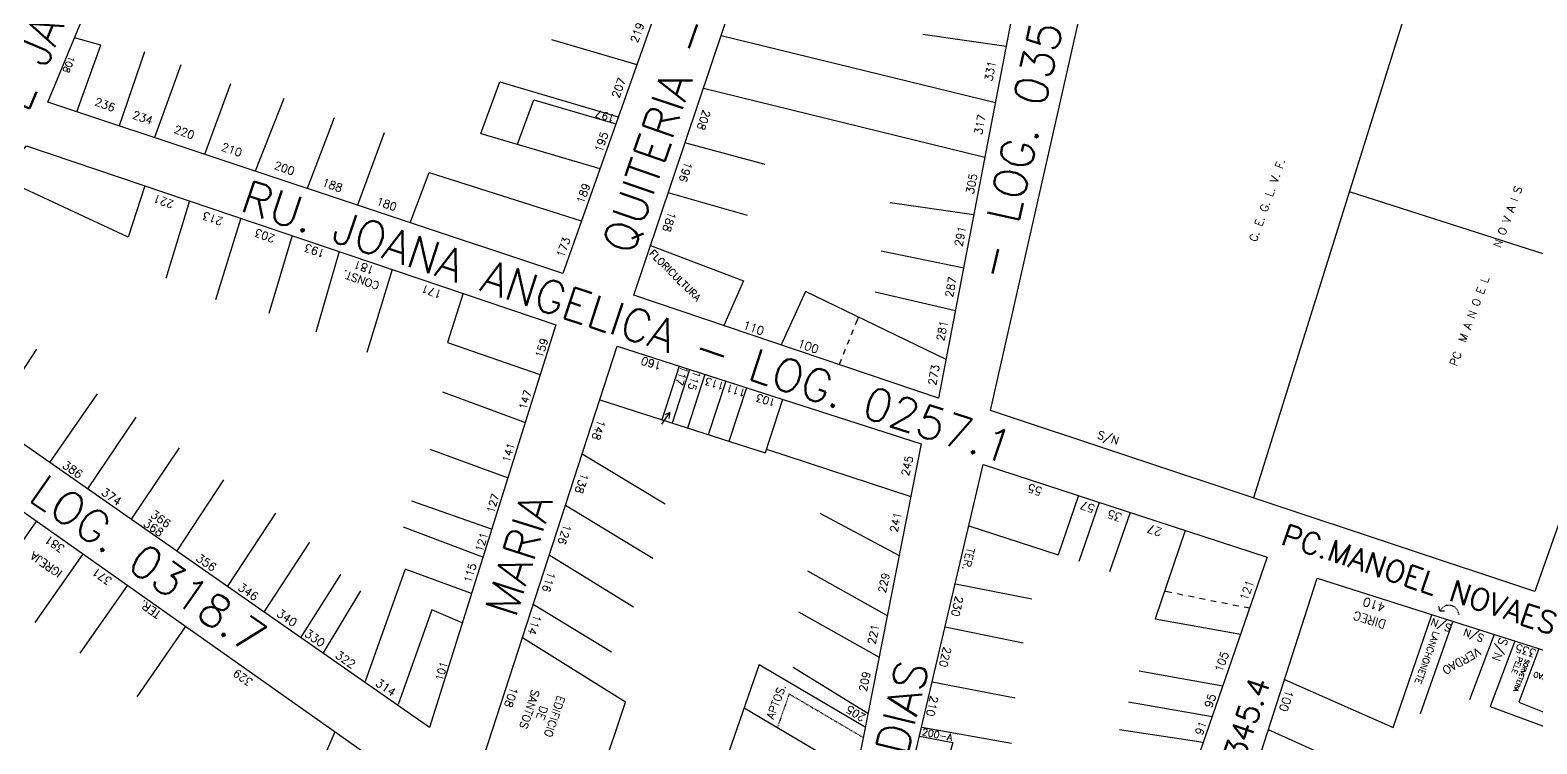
# Model space of a CAD drawing. Extents: x 714896 to 749292, y 8417558 to 8447149.
# Drawn here: x 739396.3 to 739673.9, y 8426448.9 to 8426580.4 of the extents above; entities that cross this region are included whole.
import ezdxf

# ---------------------------------------------------------------- set-up
doc = ezdxf.new("R2010")
doc.units = 0
doc.header["$MEASUREMENT"] = 0
doc.linetypes.add('ACAD_ISO03W100', pattern=[30, 12, -18])
for name, color, linetype in [('LOTE', 7, 'CONTINUOUS'), ('NUM-PORTA', 7, 'CONTINUOUS'), ('QUADRA', 6, 'CONTINUOUS'), ('TEXTO', 7, 'CONTINUOUS'), ('TEXTODERUA', 3, 'CONTINUOUS')]:
    doc.layers.add(name, color=color, linetype=linetype)
doc.styles.add('ROMANS', font='ROMANS.SHX', dxfattribs={"height": 1.5})

msp = doc.modelspace()

# ---------------------------------------------------------------- linework, layer by layer
at = {"layer": 'LOTE', "color": 7}
for p, q in [((739657.11, 8426607.27, 523.28), (739621.71, 8426494.22, 525.73)), ((739409.37, 8426577.59, 532.06), (739404.52, 8426578.98, 532.56)), ((739492.39, 8426578.62, 528.9), (739508.09, 8426574.06, 527.36)), ((739523.64, 8426579.38, 528.39), (739574.17, 8426567.04, 533.14)), ((739560.82, 8426579.65, 530.36), (739576.17, 8426577.42, 533.15)), ((739404.94, 8426565.33, 531.99), (739409.37, 8426577.59, 532.06)), ((739417.41, 8426576.35, 531.66), (739412.72, 8426562.74, 532.04)), ((739424.08, 8426574, 531.46), (739419.23, 8426560.57, 532.05)), ((739433.28, 8426570.5, 531.28), (739428.49, 8426557.49, 532.06)), ((739482.86, 8426570.84, 529.49), (739504.7, 8426564.41, 527.35)), ((739443.09, 8426567.77, 531.08), (739437.79, 8426554.4, 532.07)), ((739489.11, 8426567.54, 529.11), (739504.22, 8426563.09, 527.36)), ((739520.38, 8426569.71, 528.39), (739572.24, 8426556.98, 533.15)), ((739452.38, 8426564.21, 530.94), (739447.41, 8426551.19, 532.06)), ((739461.55, 8426561.48, 530.73), (739456.65, 8426548.12, 532.06)), ((739479.38, 8426561.36, 530.44), (739501.27, 8426554.88, 527.36)), ((739531.73, 8426555.62, 528.47), (739516.98, 8426559.59, 528.39)), ((739466.36, 8426544.89, 532.06), (739469.88, 8426554.17, 530.77)), ((739469.88, 8426554.17, 530.77), (739497.86, 8426545.27, 527.36)), ((739414.43, 8426542.23, 532.95), (739390.67, 8426553.31, 534.04)), ((739417.46, 8426551.69, 532.98), (739414.43, 8426542.23, 532.95)), ((739425.69, 8426548.91, 532.98), (739421.36, 8426534.62, 532.79)), ((739528.51, 8426546.23, 528.11), (739513.89, 8426550.4, 528.39)), ((739554.79, 8426548.63, 529.9), (739570.2, 8426546.39, 533.17)), ((739639.33, 8426550.63, 524.51), (739693.44, 8426533.37, 523.28)), ((739435.14, 8426545.72, 532.98), (739430.48, 8426530.72, 532.61)), ((739444.6, 8426542.53, 532.98), (739440.31, 8426528.17, 532.41)), ((739510.63, 8426540.72, 528.39), (739527.77, 8426534.2, 527.21)), ((739553.1, 8426539.73, 529.52), (739568.33, 8426536.61, 533.18)), ((739453.25, 8426539.61, 532.98), (739449, 8426524.76, 532.16)), ((739463.04, 8426536.3, 532.98), (739458.4, 8426521.02, 531.8)), ((739527.77, 8426534.2, 527.21), (739524.13, 8426526, 525.17)), ((739476.11, 8426531.9, 532.98), (739473.26, 8426522.83, 531.41)), ((739539.16, 8426532.24, 527.65), (739534.69, 8426522.43, 525.17)), ((739565.08, 8426519.74, 533.18), (739539.16, 8426532.24, 527.65)), ((739552.03, 8426532.2, 528.98), (739566.82, 8426528.76, 533.19)), ((739388.95, 8426508.42, 534.04), (739397.58, 8426521.61, 533.28)), ((739473.26, 8426522.83, 531.41), (739490.26, 8426516.96, 527.16)), ((739399.97, 8426500.77, 534.04), (739408.73, 8426513.38, 533.12)), ((739487.48, 8426508.09, 527.16), (739472.37, 8426513.67, 530.7)), ((739406.97, 8426495.9, 534.04), (739415.9, 8426509.08, 532.99)), ((739415.01, 8426490.32, 534.04), (739423.89, 8426503.46, 532.85)), ((739484.3, 8426497.92, 527.16), (739470.04, 8426503.17, 530.37)), ((739513.33, 8426493.06, 525.75), (739498.02, 8426502.28, 525.68)), ((739531.98, 8426503.22, 526.04), (739558.57, 8426494.51, 525.59)), ((739423.43, 8426484.46, 534.04), (739432.06, 8426497.55, 532.67)), ((739481.34, 8426488.47, 527.16), (739466.66, 8426493.62, 530.41)), ((739511.05, 8426483.07, 525.73), (739494.95, 8426492.83, 525.68)), ((739386.88, 8426474.69, 529.64), (739397.47, 8426489.82, 533.01)), ((739432.77, 8426477.98, 534.04), (739441.6, 8426491.4, 532.35)), ((739541.85, 8426491.39, 525.75), (739556.42, 8426483.6, 525.59)), ((739479.73, 8426483.31, 527.16), (739465.14, 8426488.82, 530.49)), ((739609.16, 8426488.25, 523.96), (739603.58, 8426471.98, 523.97)), ((739439.51, 8426473.29, 534.04), (739447.9, 8426486.08, 532.11)), ((739397.3, 8426471.31, 529.56), (739406.07, 8426483.78, 533.01)), ((739507.51, 8426474.09, 525.71), (739491.99, 8426483.71, 525.68)), ((739446.25, 8426468.61, 534.04), (739453.57, 8426480.1, 531.84)), ((739465.46, 8426481.09, 530.37), (739458.04, 8426460.41, 534.04)), ((739477.63, 8426476.6, 527.16), (739465.46, 8426481.09, 530.37)), ((739539.58, 8426480.82, 525.71), (739554.24, 8426472.55, 525.59)), ((739405.55, 8426465.66, 529.56), (739414.33, 8426478.13, 533.01)), ((739450.4, 8426465.72, 534.04), (739457.29, 8426477.14, 531.56)), ((739566.79, 8426478.41, 523.79), (739580.91, 8426475.62, 523.9)), ((739470.36, 8426473.64, 529.3), (739464.14, 8426456.17, 534.04)), ((739475.95, 8426471.23, 527.16), (739470.36, 8426473.64, 529.3)), ((739503.45, 8426465.83, 525.69), (739489.03, 8426474.61, 525.68)), ((739537.88, 8426473.24, 525.69), (739552.73, 8426464.9, 525.59)), ((739416.09, 8426457.58, 529.97), (739424.96, 8426470.49, 533.01)), ((739564.92, 8426470.46, 523.79), (739579.3, 8426467.53, 523.89)), ((739603.58, 8426471.98, 523.97), (739619.36, 8426469.15, 524.07)), ((739647.47, 8426451.95, 524.44), (739654.6, 8426472.72, 523.68)), ((739658.42, 8426471.52, 523.68), (739652.44, 8426454.48, 524.5)), ((739506.05, 8426456.58, 525.68), (739487.03, 8426468.45, 525.68)), ((739666.04, 8426469.1, 523.68), (739661.53, 8426457.01, 524.96)), ((739669.85, 8426467.87, 523.68), (739665.34, 8426455.79, 524.96)), ((739674.28, 8426466.46, 523.68), (739670.58, 8426456.59, 525.16)), ((739530.64, 8426463.57, 525.75), (739516.09, 8426421.7, 525.59)), ((739530.64, 8426463.57, 525.75), (739550.2, 8426452.07, 525.59)), ((739536.89, 8426463.03, 525.67), (739550.69, 8426454.56, 525.59)), ((739616.06, 8426459.58, 524.07), (739600.63, 8426462.3, 523.97)), ((739562.55, 8426460.38, 523.79), (739577.81, 8426457.4, 523.89)), ((739627.45, 8426460.8, 523.74), (739647.47, 8426451.95, 524.44)), ((739498.4, 8426433.89, 525.59), (739506.05, 8426456.58, 525.68)), ((739614.1, 8426453.9, 524.07), (739598.67, 8426456.63, 523.97)), ((739670.58, 8426456.59, 525.16), (739677.37, 8426453.91, 526.5)), ((739527.86, 8426455.57, 525.69), (739548.49, 8426443.37, 525.59)), ((739665.34, 8426455.79, 524.96), (739676.59, 8426451.64, 526.5)), ((739452.49, 8426451.13, 533.01), (739443.32, 8426430.08, 526.69)), ((739560.59, 8426452.03, 523.79), (739577.14, 8426449.05, 523.9)), ((739612.46, 8426449.18, 524.07), (739597.04, 8426451.54, 523.97)), ((739638.91, 8426445.02, 524.32), (739624.46, 8426451.51, 523.74)), ((739560.2, 8426450.37, 523.79), (739566.35, 8426449.19, 523.84)), ((739566.35, 8426449.19, 523.84), (739563.86, 8426440.61, 523.84))]:
    msp.add_line(p, q, dxfattribs=at)
at = {"layer": 'LOTE', "color": 7, "ltscale": 0.1}
for p, q in [((739548.96, 8426527.55, 528.07), (739548.35, 8426526.08, 527.77)), ((739547.22, 8426523.36, 527.06), (739546.85, 8426522.46, 526.77)), ((739547.98, 8426525.18, 527.55), (739547.6, 8426524.27, 527.32)), ((739546.48, 8426521.55, 526.44), (739546.1, 8426520.64, 526.08)), ((739545.73, 8426519.73, 525.66), (739545.36, 8426518.82, 525.17))]:
    msp.add_line(p, q, dxfattribs=at)
at = {"layer": 'LOTE', "color": 7, "ltscale": 0.25}
for p, q in [((739605.34, 8426477.11, 523.97), (739606.68, 8426476.83, 523.98)), ((739607.7, 8426476.62, 523.98), (739608.72, 8426476.4, 523.98)), ((739609.74, 8426476.19, 523.99), (739610.76, 8426475.98, 523.99)), ((739611.78, 8426475.77, 523.99), (739612.8, 8426475.56, 524)), ((739613.83, 8426475.36, 524), (739614.85, 8426475.15, 524.01)), ((739615.88, 8426474.95, 524.02), (739616.91, 8426474.75, 524.02)), ((739617.94, 8426474.55, 524.03), (739618.97, 8426474.36, 524.04)), ((739620, 8426474.18, 524.06), (739621.04, 8426474, 524.07))]:
    msp.add_line(p, q, dxfattribs=at)
at = {"layer": 'LOTE', "color": 7, "linetype": 'ACAD_ISO03W100', "ltscale": 0.005}
for q in [(739534.01, 8426451.94, 525.71), (739549.81, 8426450.11, 525.59)]:
    msp.add_line((739536.17, 8426458.13, 525.74), q, dxfattribs=at)
at = {"layer": 'LOTE', "color": 7, "elevation": 529.49, "flags": 128}
for points in [[(739479.38, 8426561.36), (739482.86, 8426570.84)], [(739486.1, 8426559.37), (739489.11, 8426567.54)]]:
    msp.add_lwpolyline(points, dxfattribs=at)
at = {"layer": 'LOTE', "color": 7, "linetype": 'CONTINUOUS', "flags": 128}
for points in [[(739515.91, 8426518.5), (739512.7, 8426508.62)], [(739517.82, 8426517.88), (739514.61, 8426508.01)], [(739520.67, 8426516.97), (739517.46, 8426507.09)], [(739524.48, 8426515.74), (739521.27, 8426505.87)], [(739528.29, 8426514.52), (739525.08, 8426504.64)], [(739534.95, 8426512.37), (739531.74, 8426502.5)], [(739512.74, 8426507.82), (739514.22, 8426509.96), (739514.22, 8426509.96), (739514.02, 8426508.86)], [(739514.22, 8426509.96), (739513.27, 8426509.52)]]:
    msp.add_lwpolyline(points, dxfattribs=at)
for points, elevation in [([(739501.28, 8426512.3), (739531.74, 8426502.5)], 525.68), ([(739589.49, 8426494.65), (739585.72, 8426483.72)], 523.96), ([(739593.3, 8426493.41), (739589.52, 8426482.49)], 523.96), ([(739598.97, 8426491.56), (739595.2, 8426480.64)], 523.96), ([(739569.29, 8426489.07), (739585.72, 8426483.72)], 523.79)]:
    msp.add_lwpolyline(points, dxfattribs=dict(at, elevation=elevation))
at = {"layer": 'LOTE', "color": 7, "flags": 128}
for points in [[(739656.05, 8426473.41), (739655.88, 8426474.29)], [(739656.05, 8426473.41), (739656.89, 8426473.41)]]:
    msp.add_lwpolyline(points, dxfattribs=at)
at = {"layer": 'LOTE', "color": 7, "linetype": 'ACAD_ISO03W100', "ltscale": 0.001, "flags": 128}
msp.add_lwpolyline([(739659.58, 8426472.7), (739659.4, 8426473.4), (739658.84, 8426474.09), (739658.08, 8426474.43), (739657.26, 8426474.4), (739656.52, 8426474.02), (739656.05, 8426473.41)], dxfattribs=at)
at = {"layer": 'LOTE', "color": 7}
msp.add_arc((739656.05, 8426473.41), 0.000000000815, 128.3746, 0, dxfattribs=at)
at = {"layer": 'QUADRA', "color": 6}
for points in [[(739448.19, 8426684.19), (739536.91, 8426655.21), (739494.46, 8426535.53), (739399.59, 8426567.11), (739448.19, 8426684.19)], [(739547.85, 8426651.37), (739587.9, 8426638.48), (739563.71, 8426512.6), (739507.56, 8426531.59), (739547.85, 8426651.37)], [(739599.57, 8426626.46), (739712.96, 8426588.64), (739673.55, 8426477.01), (739573.25, 8426510.31), (739599.57, 8426626.46)], [(739395.65, 8426559.05), (739493.21, 8426526.12), (739469.92, 8426451.97), (739365.75, 8426524.55), (739395.65, 8426559.05)], [(739504.49, 8426522.17), (739560.47, 8426504.17), (739540.85, 8426404.63), (739479.93, 8426446.63), (739504.49, 8426522.17)], [(739390.28, 8426495.03), (739465.95, 8426441.67), (739437.48, 8426379.64), (739344.3, 8426433.65), (739390.28, 8426495.03)], [(739633.47, 8426479.46), (739680.95, 8426464.34), (739637.95, 8426339.09), (739596.82, 8426365.73), (739633.47, 8426479.46)]]:
    msp.add_lwpolyline(points, close=True, dxfattribs=at)
at = {"layer": 'QUADRA', "color": 6, "linetype": 'CONTINUOUS'}
msp.add_lwpolyline([(739548.12, 8426398.92), (739571.94, 8426500.36), (739624.26, 8426483.33), (739586.29, 8426373.41), (739548.12, 8426398.92)], close=True, dxfattribs=at)

# ---------------------------------------------------------------- texts
at = {"layer": 'NUM-PORTA', "color": 7, "style": 'ROMANS'}
for s, height, rotation, p in [('219', 1.461, 70.608, (739508.26, 8426577.9)), ('108', 1.227, 247.535, (739403.51, 8426575.76)), ('331', 1.46, 79.0869, (739573.57, 8426570.85)), ('207', 1.461, 70.5935, (739504.84, 8426567.73)), ('236', 1.477, 340.4494, (739408.1, 8426566.59)), ('234', 1.479, 340.5472, (739415.06, 8426564.17)), ('197', 1.4, 162.4507, (739504.19, 8426564.68)), ('208', 1.458, 251.5458, (739520.34, 8426565.83)), ('317', 1.46, 79.0884, (739571.68, 8426561.02)), ('220', 1.48, 340.5843, (739422.71, 8426561.51)), ('210', 1.481, 340.6197, (739431.45, 8426558.28)), ('195', 1.461, 70.7268, (739501.67, 8426557.76)), ('200', 1.482, 340.6266, (739441.16, 8426554.87)), ('196', 1.459, 251.5567, (739517.01, 8426556.27)), ('305', 1.46, 79.0848, (739570.14, 8426550.1)), ('188', 1.482, 340.629, (739449.98, 8426551.75)), ('189', 1.461, 70.6777, (739498.33, 8426548.31)), ('221', 1.467, 160.3067, (739422.96, 8426548.87)), ('180', 1.482, 340.6195, (739459.98, 8426548.28)), ('213', 1.467, 160.2927, (739432.01, 8426545.71)), ('188', 1.461, 251.6213, (739514, 8426547.07)), ('203', 1.467, 160.3247, (739441.61, 8426542.55)), ('291', 1.461, 79.119, (739568.06, 8426540.42)), ('193', 1.467, 160.3572, (739450.77, 8426539.8)), ('173', 1.465, 71.1285, (739494.68, 8426538.35)), ('181', 1.464, 160.6009, (739459.88, 8426536.73)), ('287', 1.462, 79.1387, (739566.32, 8426531.07)), ('171', 1.464, 160.6009, (739472.34, 8426532.29)), ('110', 1.539, 341.2092, (739527.49, 8426525.42)), ('281', 1.465, 79.217, (739564.72, 8426523.03)), ('159', 1.415, 72.9861, (739490.74, 8426519.89)), ('100', 1.539, 341.2129, (739537.56, 8426522.06)), ('160', 1.476, 163.256, (739512.8, 8426519.17)), ('117', 1.4, 251.5583, (739516.33, 8426518.66)), ('273', 1.481, 79.6453, (739563.21, 8426514.87)), ('115', 1.4, 251.5583, (739518.62, 8426517.77)), ('113', 1.4, 163.0105, (739524.38, 8426515.4)), ('111', 1.4, 163.0105, (739528.31, 8426514.13)), ('147', 1.41, 73.4391, (739487.71, 8426510.35)), ('103', 1.4, 163.0105, (739533.81, 8426512.36)), ('148', 1.475, 251.1216, (739501, 8426508.77)), ('S/N', 1.463, 341.4961, (739592.82, 8426505.24)), ('141', 1.41, 73.5467, (739484.66, 8426500.63)), ('386', 1.52, 325.1953, (739402.14, 8426499.93)), ('245', 1.445, 76.7146, (739558.2, 8426498.16)), ('138', 1.475, 251.1645, (739497.88, 8426498.92)), ('374', 1.52, 325.1999, (739409.3, 8426494.95)), ('55', 1.538, 161.2166, (739582.92, 8426496.02)), ('127', 1.408, 73.6851, (739481.77, 8426491.3)), ('57', 1.538, 161.2166, (739592.63, 8426492.86)), ('368', 1.52, 325.2055, (739417.05, 8426489.22)), ('366', 1.514, 325.2129, (739418.38, 8426490.82)), ('241', 1.443, 77.8711, (739556.12, 8426487.78)), ('35', 1.539, 161.3428, (739597.62, 8426491.26)), ('381', 1.475, 144.8756, (739402.87, 8426485.21)), ('121', 1.407, 73.7838, (739479.69, 8426484.16)), ('126', 1.475, 251.3716, (739494.71, 8426489.51)), ('27', 1.538, 161.1497, (739605, 8426488.54)), ('356', 1.52, 325.2142, (739426.76, 8426482.81)), ('115', 1.408, 73.7603, (739477.58, 8426478.46)), ('371', 1.475, 144.8756, (739411.57, 8426479.24)), ('116', 1.475, 251.4577, (739491.79, 8426480.78)), ('229', 1.442, 78.1985, (739553.95, 8426476.63)), ('121', 1.483, 70.2531, (739620.54, 8426475.18)), ('346', 1.52, 325.2236, (739434.5, 8426477.42)), ('230', 1.47, 257.6195, (739566.83, 8426476.25)), ('340', 1.519, 325.2433, (739441.62, 8426472.62)), ('410', 1.617, 162.511, (739646.16, 8426474.72)), ('114', 1.475, 251.4735, (739489.17, 8426472.91)), ('221', 1.442, 78.2779, (739552.02, 8426467.15)), ('S/N', 1.4, 159.3611, (739658.32, 8426470.81)), ('330', 1.519, 325.249, (739446.76, 8426468.9)), ('S/N', 1.4, 159.3611, (739664.34, 8426468.91)), ('S/N', 1.617, 249.44, (739667.15, 8426468.67)), ('322', 1.518, 325.2715, (739452.42, 8426464.95)), ('220', 1.469, 257.5753, (739564.62, 8426466.94)), ('105', 1.48, 69.8696, (739615.91, 8426462.01)), ('335', 1.5, 162.3159, (739673.92, 8426466.21)), ('329', 1.477, 144.8501, (739437.52, 8426460.63)), ('101', 1.407, 73.8232, (739472.3, 8426460.37)), ('209', 1.442, 78.3731, (739550.42, 8426458.46)), ('314', 1.516, 325.3348, (739459.82, 8426459.8)), ('108', 1.477, 251.2124, (739484.87, 8426459.54)), ('210', 1.469, 257.4974, (739562.23, 8426457.87)), ('95', 1.48, 69.7658, (739614.01, 8426455.42)), ('100', 1.56, 251.9808, (739627.64, 8426459)), ('205', 1.44, 148.0026, (739550.39, 8426454.15)), ('200-A', 1.273, 348.7656, (739560.55, 8426450.56)), ('91', 1.48, 69.7658, (739612.27, 8426450.39))]:
    msp.add_text(s, height=height, rotation=rotation, dxfattribs=at).set_placement(p)
at = {"layer": 'TEXTO', "style": 'ROMANS'}
for s, height, rotation, p in [(' C. E. G. L. V. F.', 1.4717, 70.4602, (739621.91, 8426540.32)), ('PC  M A N O E L    N O V A I S', 1.4682, 69.8088, (739659.18, 8426518.37)), ('FLORICULTURA', 1.3, 315.1357, (739510.32, 8426539.12)), ('CONST.', 1.466, 160.4236, (739460.82, 8426533.89)), ('IGREJA', 1.476, 144.8613, (739402.37, 8426480.68)), ('TER.', 1.471, 257.7063, (739568.93, 8426485.15)), ('TER.', 1.476, 144.8613, (739420.58, 8426473.13)), ('DIREC', 1.603, 163.1565, (739646.29, 8426471.64)), ('LANCHONETE', 1.2, 249.9241, (739654.9, 8426469.78)), ('VERDAO', 1.5, 209.7794, (739662.99, 8426466.72)), ('PELE', 1, 248.7643, (739670.41, 8426465.09)), ('SORVETERIA', 0.8, 248.7643, (739671.85, 8426464.57)), ('ESTACAO', 1, 162.3159, (739678.93, 8426460.51))]:
    msp.add_text(s, height=height, rotation=rotation, dxfattribs=at).set_placement(p)
at = {"layer": 'TEXTO', "color": 7, "style": 'ROMANS'}
for s, height, rotation, p in [('APTOS.', 1.443, 69.1582, (739533.28, 8426453.37)), ('SANTOS', 1.477, 251.2124, (739488.84, 8426459.08)), ('EDIFICIO', 1.477, 251.2124, (739493.52, 8426457.95)), ('DE', 1.477, 251.2124, (739490.37, 8426456.07))]:
    msp.add_text(s, height=height, rotation=rotation, dxfattribs=at).set_placement(p)
at = {"layer": 'TEXTODERUA', "style": 'ROMANS'}
for s, height, rotation, p in [('DE JANEIRO - LOG. 0326.8', 6, 67.094, (739393.73, 8426560.02)), ('QUITERIA - LOG. 0250.4', 6, 71.0619, (739507.29, 8426538.73)), ('- LOG. 0350.0', 6, 77.173, (739575.92, 8426533.95)), ('RU. CASSIMIRO DE ABREU - LOG. 0318.7', 6, 325.0301, (739298.43, 8426562.08)), ('RU. JOANA ANGELICA - LOG. 0257.1', 6, 341.6865, (739434.74, 8426547.15)), ('MARIA ', 6, 72.4076, (739485.74, 8426471.92)), ('PC.MANOEL NOVAES', 4, 341.5908, (739626.55, 8426485.71)), ('SATIRO DIAS', 6, 76.2189, (739550.46, 8426416.32)), ('RU. HELVECIO MARTINS-LOG. 345.4', 4, 71.4956, (739594.27, 8426368.98))]:
    msp.add_text(s, height=height, rotation=rotation, dxfattribs=at).set_placement(p)

doc.saveas('drawing.dxf')
